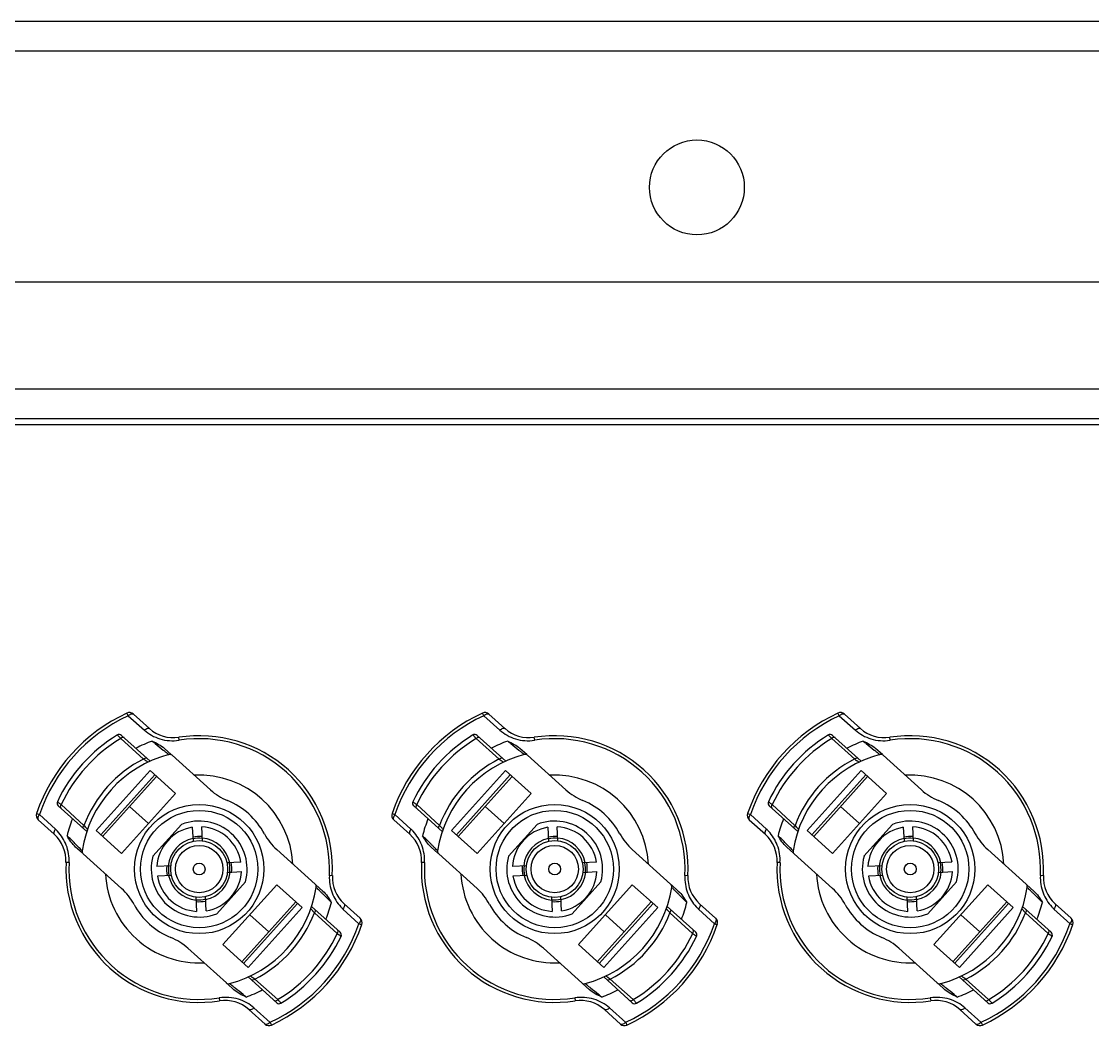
# Model space of a CAD drawing. Header units: millimetres. Extents: x 10297564 to 11610295, y -9287743 to -8409454.
# Drawn here: x 10485332 to 10487145, y -9075294 to -9073594 of the extents above; entities that cross this region are included whole.
import ezdxf

# ---------------------------------------------------------------- set-up
doc = ezdxf.new("R2010")
doc.units = ezdxf.units.MM
doc.header["$LTSCALE"] = 100
doc.layers.add('-0', color=7, linetype='Continuous')

# ---------------------------------------------------------------- blocks, each defined once
blk = doc.blocks.new('인버터 외형도')
at = {"layer": '-0', "linetype": 'Continuous'}
for p, q in [((99257.7, 55947.4), (85171.9, 55947.4)), ((99295.3, 55909.8), (85134.2, 55909.8)), ((99295.3, 55616.3), (85134.2, 55616.3)), ((85292.3, 55480.9), (99137.3, 55480.9)), ((85668.5, 55435.7), (98761.1, 55435.7)), ((86210.2, 55443.3), (98219.3, 55443.3)), ((87278.8, 55066), (87277.3, 55069.4)), ((87278.8, 55066), (87299.5, 55047.7)), ((87305.9, 55049.7), (87285.5, 55068.1)), ((87730.3, 55066), (87728.7, 55069.4)), ((87730.3, 55066), (87750.9, 55047.7)), ((87757.3, 55049.7), (87736.9, 55068.1)), ((88181.8, 55066), (88180.2, 55069.4)), ((88181.8, 55066), (88202.4, 55047.7)), ((88208.8, 55049.7), (88188.4, 55068.1)), ((87306.8, 55008.4), (87270.5, 55041.1)), ((87343.6, 55035), (87343, 55038.7)), ((87758.3, 55008.4), (87722, 55041.1)), ((87795.1, 55035), (87794.5, 55038.7)), ((88209.7, 55008.4), (88173.4, 55041.1)), ((88246.5, 55035), (88246, 55038.7)), ((87269.3, 55037.1), (87298.5, 55011.1)), ((87333.6, 55016.7), (87324.9, 55024.5)), ((87720.8, 55037.1), (87750, 55011.1)), ((87785.1, 55016.7), (87776.4, 55024.5)), ((88172.3, 55037.1), (88201.5, 55011.1)), ((88236.6, 55016.7), (88227.9, 55024.5)), ((87334.6, 55015.8), (87383.3, 54972)), ((87786, 55015.8), (87834.7, 54972)), ((88237.5, 55015.8), (88286.2, 54972)), ((87306.6, 54996.4), (87238.1, 54920.4)), ((87312.6, 54991), (87244.1, 54915)), ((87314.9, 54989), (87246.4, 54912.9)), ((87306.6, 54996.4), (87338.9, 54967.3)), ((87758.1, 54996.4), (87689.6, 54920.4)), ((87764.1, 54991), (87695.6, 54915)), ((87766.4, 54989), (87697.9, 54912.9)), ((87758.1, 54996.4), (87790.4, 54967.3)), ((88209.6, 54996.4), (88141.1, 54920.4)), ((88215.5, 54991), (88147.1, 54915)), ((88217.8, 54989), (88149.4, 54912.9)), ((88209.6, 54996.4), (88241.9, 54967.3)), ((87338.9, 54967.3), (87270.5, 54891.3)), ((87790.4, 54967.3), (87721.9, 54891.3)), ((88241.9, 54967.3), (88173.4, 54891.3)), ((87226.2, 54919), (87189.9, 54951.6)), ((87222.7, 54926.9), (87193.8, 54953.2)), ((87280.7, 54950.9), (87304.7, 54929.3)), ((87677.7, 54919), (87641.4, 54951.6)), ((87674.2, 54926.9), (87645.2, 54953.2)), ((87732.1, 54950.9), (87756.2, 54929.3)), ((88129.2, 54919), (88092.9, 54951.6)), ((88125.6, 54926.9), (88096.7, 54953.2)), ((88183.6, 54950.9), (88207.6, 54929.3)), ((87162.5, 54942), (87166.1, 54940.7)), ((87164.6, 54933.9), (87185, 54915.5)), ((87186.4, 54922.1), (87166.1, 54940.7)), ((87614, 54942), (87617.6, 54940.7)), ((87616.1, 54933.9), (87636.5, 54915.5)), ((87637.9, 54922.1), (87617.6, 54940.7)), ((88065.5, 54942), (88069, 54940.7)), ((88067.6, 54933.9), (88088, 54915.5)), ((88089.4, 54922.1), (88069, 54940.7)), ((87270.5, 54891.3), (87238.1, 54920.4)), ((87310.3, 54887.7), (87346.7, 54928.1)), ((87360.2, 54924.4), (87361.2, 54906.4)), ((87373.2, 54907), (87372.2, 54925)), ((87721.9, 54891.3), (87689.6, 54920.4)), ((87761.8, 54887.7), (87798.1, 54928.1)), ((87811.7, 54924.4), (87812.6, 54906.4)), ((87824.6, 54907), (87823.7, 54925)), ((88173.4, 54891.3), (88141.1, 54920.4)), ((88213.2, 54887.7), (88249.6, 54928.1)), ((88263.1, 54924.4), (88264.1, 54906.4)), ((88276.1, 54907), (88275.2, 54925)), ((87220.8, 54891.5), (87212.1, 54899.2)), ((87221.8, 54890.6), (87270.5, 54846.7)), ((87516.3, 54852.2), (87467.6, 54896.1)), ((87672.2, 54891.5), (87663.6, 54899.2)), ((87673.2, 54890.6), (87721.9, 54846.7)), ((87967.7, 54852.2), (87919, 54896.1)), ((88123.7, 54891.5), (88115.1, 54899.2)), ((88124.7, 54890.6), (88173.4, 54846.7)), ((88419.2, 54852.2), (88370.5, 54896.1)), ((87203.7, 54879.6), (87199.9, 54879.8)), ((87333.4, 54875.6), (87315.4, 54874.6)), ((87422, 54880.2), (87404, 54879.3)), ((87655.1, 54879.6), (87651.4, 54879.8)), ((87784.9, 54875.6), (87766.8, 54874.6)), ((87873.5, 54880.2), (87855.4, 54879.3)), ((88106.6, 54879.6), (88102.9, 54879.8)), ((88236.4, 54875.6), (88218.3, 54874.6)), ((88325, 54880.2), (88306.9, 54879.3)), ((87316, 54862.6), (87334.1, 54863.5)), ((87404.6, 54867.2), (87422.7, 54868.2)), ((87538.1, 54863), (87534.4, 54863.2)), ((87767.5, 54862.6), (87785.5, 54863.5)), ((87856.1, 54867.2), (87874.1, 54868.2)), ((87989.6, 54863), (87985.8, 54863.2)), ((88218.9, 54862.6), (88237, 54863.5)), ((88307.5, 54867.2), (88325.6, 54868.2)), ((88441, 54863), (88437.3, 54863.2)), ((87427.7, 54855.1), (87391.4, 54814.7)), ((87399.1, 54775.5), (87467.6, 54851.5)), ((87467.6, 54851.5), (87499.9, 54822.4)), ((87517.3, 54851.3), (87525.9, 54843.5)), ((87879.2, 54855.1), (87842.8, 54814.7)), ((87850.6, 54775.5), (87919, 54851.5)), ((87919, 54851.5), (87951.4, 54822.4)), ((87968.7, 54851.3), (87977.4, 54843.5)), ((88330.7, 54855.1), (88294.3, 54814.7)), ((88302, 54775.5), (88370.5, 54851.5)), ((88370.5, 54851.5), (88402.8, 54822.4)), ((88420.2, 54851.3), (88428.8, 54843.5)), ((87364.9, 54835.8), (87365.8, 54817.7)), ((87377.8, 54818.4), (87376.9, 54836.4)), ((87816.3, 54835.8), (87817.3, 54817.7)), ((87829.3, 54818.4), (87828.3, 54836.4)), ((88267.8, 54835.8), (88268.7, 54817.7)), ((88280.8, 54818.4), (88279.8, 54836.4)), ((87423.1, 54753.8), (87491.6, 54829.9)), ((87425.4, 54751.7), (87493.9, 54827.8)), ((87499.9, 54822.4), (87431.4, 54746.4)), ((87548.1, 54791.2), (87511.8, 54823.8)), ((87551.6, 54820.6), (87571.9, 54802)), ((87573.4, 54808.9), (87553, 54827.2)), ((87874.6, 54753.8), (87943.1, 54829.9)), ((87876.9, 54751.7), (87945.4, 54827.8)), ((87951.4, 54822.4), (87882.9, 54746.4)), ((87999.6, 54791.2), (87963.3, 54823.8)), ((88003.1, 54820.6), (88023.4, 54802)), ((88024.9, 54808.9), (88004.5, 54827.2)), ((88326.1, 54753.8), (88394.5, 54829.9)), ((88328.4, 54751.7), (88396.8, 54827.8)), ((88402.8, 54822.4), (88334.4, 54746.4)), ((88451, 54791.2), (88414.7, 54823.8)), ((88454.5, 54820.6), (88474.9, 54802)), ((88476.4, 54808.9), (88455.9, 54827.2)), ((87457.4, 54791.8), (87433.3, 54813.5)), ((87515.3, 54815.9), (87544.3, 54789.6)), ((87908.8, 54791.8), (87884.8, 54813.5)), ((87966.8, 54815.9), (87995.7, 54789.6)), ((88360.3, 54791.8), (88336.3, 54813.5)), ((88418.3, 54815.9), (88447.2, 54789.6)), ((87354.8, 54770.8), (87403.5, 54727)), ((87431.4, 54746.4), (87399.1, 54775.5)), ((87806.2, 54770.8), (87855, 54727)), ((87882.9, 54746.4), (87850.6, 54775.5)), ((88257.7, 54770.8), (88306.4, 54727)), ((88334.4, 54746.4), (88302, 54775.5)), ((87404.4, 54726.1), (87413.1, 54718.3)), ((87467.5, 54701.7), (87431.2, 54734.4)), ((87468.7, 54705.7), (87439.5, 54731.7)), ((87855.9, 54726.1), (87864.6, 54718.3)), ((87919, 54701.7), (87882.7, 54734.4)), ((87920.2, 54705.7), (87891, 54731.7)), ((88307.3, 54726.1), (88316.1, 54718.3)), ((88370.5, 54701.7), (88334.2, 54734.4)), ((88371.6, 54705.7), (88342.4, 54731.7)), ((87394.4, 54707.8), (87395, 54704.1)), ((87845.9, 54707.8), (87846.5, 54704.1)), ((88297.4, 54707.8), (88298, 54704.1)), ((87432.2, 54693), (87452.6, 54674.7)), ((87459.2, 54676.8), (87438.6, 54695.1)), ((87883.6, 54693), (87904, 54674.7)), ((87910.7, 54676.8), (87890, 54695.1)), ((88335.1, 54693), (88355.5, 54674.7)), ((88362.1, 54676.8), (88341.5, 54695.1)), ((87459.2, 54676.8), (87460.8, 54673.4)), ((87910.7, 54676.8), (87912.2, 54673.4)), ((88362.1, 54676.8), (88363.7, 54673.4))]:
    blk.add_line(p, q, dxfattribs=at)
for centre, radius in [((88001.1, 55736.7), 60.2), ((87369, 54871.4), 82), ((87369, 54871.4), 74.5), ((87820.5, 54871.4), 82), ((87820.5, 54871.4), 74.5), ((88272, 54871.4), 82), ((88272, 54871.4), 74.5), ((87369, 54871.4), 36.1), ((87820.5, 54871.4), 36.1), ((88272, 54871.4), 36.1), ((87369, 54871.4), 30.1), ((87820.5, 54871.4), 30.1), ((88272, 54871.4), 30.1), ((87369, 54871.4), 7.52), ((87820.5, 54871.4), 7.52), ((88272, 54871.4), 7.52)]:
    blk.add_circle(centre, radius, dxfattribs=at)
for centre, radius, start, end in [((87369, 54871.4), 218.2, 114.8676, 161.1324), ((87369, 54871.4), 214.4, 114.8689, 161.1314), ((87280.4, 55062.5), 7.52, 48, 114.8676), ((87288.8, 55055.1), 14.8, 129.2962, 132.6551), ((87820.5, 54871.4), 218.2, 114.8676, 161.1324), ((87820.5, 54871.4), 214.4, 114.8689, 161.1314), ((87731.9, 55062.5), 7.52, 48, 114.8676), ((87740.3, 55055.1), 14.8, 129.2962, 132.6551), ((88272, 54871.4), 218.2, 114.8676, 161.1324), ((88272, 54871.4), 214.4, 114.8689, 161.1314), ((88183.4, 55062.5), 7.52, 48, 114.8676), ((88191.8, 55055.1), 14.8, 129.2962, 132.6551), ((87369, 54871.4), 199.4, 121.3985, 154.6015), ((87267.5, 55037.7), 4.51, 48, 121.3985), ((87491.7, 55248.8), 307, 223.1811, 223.591), ((87336.1, 55083.3), 45.1, 228, 278.8333), ((87369, 54871.4), 169.3, 357.1667, 98.8333), ((87820.5, 54871.4), 199.4, 121.3985, 154.6015), ((87719, 55037.7), 4.51, 48, 121.3985), ((87943.1, 55248.8), 307, 223.1811, 223.591), ((87787.6, 55083.3), 45.1, 228, 278.8333), ((87820.5, 54871.4), 169.3, 357.1667, 98.8333), ((88272, 54871.4), 199.4, 121.3985, 154.6015), ((88170.4, 55037.7), 4.51, 48, 121.3985), ((88394.6, 55248.8), 307, 223.1811, 223.591), ((88239, 55083.3), 45.1, 228, 278.8333), ((88272, 54871.4), 169.3, 357.1667, 98.8333), ((87369, 54871.4), 193.4, 121.0224, 154.9776), ((87369, 54871.4), 173.1, 110.1614, 117.5973), ((87336.8, 55074.2), 39.9, 279.4384, 279.8667), ((87369, 54871.4), 165.5, 357.1676, 98.833), ((87820.5, 54871.4), 193.4, 121.0224, 154.9776), ((87820.5, 54871.4), 173.1, 110.1614, 117.5973), ((87788.2, 55074.2), 39.9, 279.4384, 279.8667), ((87820.5, 54871.4), 165.5, 357.1676, 98.833), ((88272, 54871.4), 193.4, 121.0224, 154.9776), ((88272, 54871.4), 173.1, 110.1614, 117.5973), ((88239.7, 55074.2), 39.9, 279.4384, 279.8667), ((88272, 54871.4), 165.5, 357.1676, 98.833), ((87369, 54871.4), 150.5, 104.8802, 171.1198), ((87369, 54871.4), 156.5, 116.7696, 159.2301), ((87331.5, 55012.5), 4.51, 48, 104.8802), ((87820.5, 54871.4), 150.5, 104.8802, 171.1198), ((87820.5, 54871.4), 156.5, 116.7696, 159.2301), ((87783, 55012.5), 4.51, 48, 104.8802), ((88272, 54871.4), 150.5, 104.8802, 171.1198), ((88272, 54871.4), 156.5, 116.7696, 159.2301), ((88234.5, 55012.5), 4.51, 48, 104.8802), ((87498.6, 55279.4), 334.6, 233.8075, 233.9317), ((87950, 55279.4), 334.6, 233.8075, 233.9317), ((88401.5, 55279.4), 334.6, 233.8075, 233.9317), ((87369, 54871.4), 119.2, 3, 93), ((87820.5, 54871.4), 119.2, 3, 93), ((88272, 54871.4), 119.2, 3, 93), ((87433.6, 55027.9), 75.2, 228, 247.5718), ((87885.1, 55027.9), 75.2, 228, 247.5718), ((88336.5, 55027.9), 75.2, 228, 247.5718), ((87193, 54955), 4.51, 154.6015, 228), ((87369, 54871.4), 94.1, 28.4282, 67.5718), ((87644.4, 54955), 4.51, 154.6015, 228), ((87820.5, 54871.4), 94.1, 28.4282, 67.5718), ((88095.9, 54955), 4.51, 154.6015, 228), ((88272, 54871.4), 94.1, 28.4282, 67.5718), ((87007.8, 54711.6), 304.9, 52.4084, 52.821), ((87459.2, 54711.6), 304.9, 52.4084, 52.821), ((87910.7, 54711.6), 304.9, 52.4084, 52.821), ((87169.7, 54939.5), 7.52, 161.1324, 228), ((87177.9, 54932), 14.7, 143.3433, 146.7073), ((87369, 54871.4), 173.1, 158.4027, 165.8386), ((87369, 54871.4), 60.9, 344.4836, 111.5164), ((87621.1, 54939.5), 7.52, 161.1324, 228), ((87629.4, 54932), 14.7, 143.3433, 146.7073), ((87820.5, 54871.4), 173.1, 158.4027, 165.8386), ((87820.5, 54871.4), 60.9, 344.4836, 111.5164), ((88072.6, 54939.5), 7.52, 161.1324, 228), ((88080.8, 54932), 14.7, 143.3433, 146.7073), ((88272, 54871.4), 173.1, 158.4027, 165.8386), ((88272, 54871.4), 60.9, 344.4836, 111.5164), ((87154.8, 54882), 45.1, 357.1667, 48), ((87132.4, 54865.9), 78, 43.2552, 46.1552), ((86978.2, 54701.2), 332.7, 42.0688, 42.1936), ((87369, 54871.4), 53.8, 99.4302, 176.5698), ((87369, 54871.4), 53.8, 9.4302, 86.5698), ((87517.9, 54952), 75.2, 208.4282, 228), ((87606.3, 54882), 45.1, 357.1667, 48), ((87583.9, 54865.9), 78, 43.2552, 46.1552), ((87429.7, 54701.2), 332.7, 42.0688, 42.1936), ((87820.5, 54871.4), 53.8, 99.4302, 176.5698), ((87820.5, 54871.4), 53.8, 9.4302, 86.5698), ((87969.4, 54952), 75.2, 208.4282, 228), ((88057.8, 54882), 45.1, 357.1667, 48), ((88035.4, 54865.9), 78, 43.2552, 46.1552), ((87881.2, 54701.2), 332.7, 42.0688, 42.1936), ((88272, 54871.4), 53.8, 99.4302, 176.5698), ((88272, 54871.4), 53.8, 9.4302, 86.5698), ((88420.8, 54952), 75.2, 208.4282, 228), ((87369, 54871.4), 39.6, 101.7342, 174.2658), ((87369, 54871.4), 41.4, 84.6364, 101.3636), ((87369, 54871.4), 39.1, 84.2461, 101.7539), ((87369, 54871.4), 39.6, 11.7342, 84.2658), ((87820.5, 54871.4), 39.6, 101.7342, 174.2658), ((87820.5, 54871.4), 41.4, 84.6364, 101.3636), ((87820.5, 54871.4), 39.1, 84.2461, 101.7539), ((87820.5, 54871.4), 39.6, 11.7342, 84.2658), ((88272, 54871.4), 39.6, 101.7342, 174.2658), ((88272, 54871.4), 41.4, 84.6364, 101.3636), ((88272, 54871.4), 39.1, 84.2461, 101.7539), ((88272, 54871.4), 39.6, 11.7342, 84.2658), ((87224.8, 54893.9), 4.51, 171.1198, 228), ((87676.3, 54893.9), 4.51, 171.1198, 228), ((88127.7, 54893.9), 4.51, 171.1198, 228), ((87369, 54871.4), 169.3, 177.1667, 278.8333), ((87369, 54871.4), 165.5, 177.1676, 278.833), ((87162.3, 54882.3), 41.5, 356.2133, 356.6341), ((87369, 54871.4), 60.9, 164.4836, 291.5164), ((87369, 54871.4), 41.4, 174.6364, 191.3636), ((87369, 54871.4), 39.1, 174.2461, 191.7539), ((87369, 54871.4), 39.1, 354.2461, 11.7539), ((87369, 54871.4), 41.4, 354.6364, 11.3636), ((87820.5, 54871.4), 169.3, 177.1667, 278.8333), ((87820.5, 54871.4), 165.5, 177.1676, 278.833), ((87613.8, 54882.3), 41.5, 356.2133, 356.6341), ((87820.5, 54871.4), 60.9, 164.4836, 291.5164), ((87820.5, 54871.4), 41.4, 174.6364, 191.3636), ((87820.5, 54871.4), 39.1, 174.2461, 191.7539), ((87820.5, 54871.4), 39.1, 354.2461, 11.7539), ((87820.5, 54871.4), 41.4, 354.6364, 11.3636), ((88272, 54871.4), 169.3, 177.1667, 278.8333), ((88272, 54871.4), 165.5, 177.1676, 278.833), ((88065.2, 54882.3), 41.5, 356.2133, 356.6341), ((88272, 54871.4), 60.9, 164.4836, 291.5164), ((88272, 54871.4), 41.4, 174.6364, 191.3636), ((88272, 54871.4), 39.1, 174.2461, 191.7539), ((88272, 54871.4), 39.1, 354.2461, 11.7539), ((88272, 54871.4), 41.4, 354.6364, 11.3636), ((87369, 54871.4), 119.2, 183, 273), ((87369, 54871.4), 53.8, 189.4302, 266.5698), ((87369, 54871.4), 39.6, 191.7342, 264.2658), ((87369, 54871.4), 39.6, 281.7342, 354.2658), ((87369, 54871.4), 53.8, 279.4302, 356.5698), ((87575.8, 54860.5), 41.6, 176.2191, 176.6393), ((87583.2, 54860.8), 45.1, 177.1667, 228), ((87820.5, 54871.4), 119.2, 183, 273), ((87820.5, 54871.4), 53.8, 189.4302, 266.5698), ((87820.5, 54871.4), 39.6, 191.7342, 264.2658), ((87820.5, 54871.4), 39.6, 281.7342, 354.2658), ((87820.5, 54871.4), 53.8, 279.4302, 356.5698), ((88027.3, 54860.5), 41.6, 176.2191, 176.6393), ((88034.7, 54860.8), 45.1, 177.1667, 228), ((88272, 54871.4), 119.2, 183, 273), ((88272, 54871.4), 53.8, 189.4302, 266.5698), ((88272, 54871.4), 39.6, 191.7342, 264.2658), ((88272, 54871.4), 39.6, 281.7342, 354.2658), ((88272, 54871.4), 53.8, 279.4302, 356.5698), ((88478.8, 54860.5), 41.6, 176.2191, 176.6393), ((88486.1, 54860.8), 45.1, 177.1667, 228), ((87369, 54871.4), 150.5, 284.8802, 351.1198), ((87513.2, 54848.9), 4.51, 351.1198, 48), ((87820.5, 54871.4), 150.5, 284.8802, 351.1198), ((87964.7, 54848.9), 4.51, 351.1198, 48), ((88272, 54871.4), 150.5, 284.8802, 351.1198), ((88416.2, 54848.9), 4.51, 351.1198, 48), ((87220.1, 54790.8), 75.2, 28.4282, 48), ((87671.6, 54790.8), 75.2, 28.4282, 48), ((88123.1, 54790.8), 75.2, 28.4282, 48), ((87369, 54871.4), 94.1, 208.4282, 247.5718), ((87369, 54871.4), 39.1, 264.2461, 281.7539), ((87369, 54871.4), 41.4, 264.6364, 281.3636), ((87369, 54871.4), 173.1, 338.4027, 345.8386), ((87605.6, 54876.9), 78, 223.2553, 226.1555), ((87820.5, 54871.4), 94.1, 208.4282, 247.5718), ((87820.5, 54871.4), 39.1, 264.2461, 281.7539), ((87820.5, 54871.4), 41.4, 264.6364, 281.3636), ((87820.5, 54871.4), 173.1, 338.4027, 345.8386), ((88057.1, 54876.9), 78, 223.2553, 226.1555), ((88272, 54871.4), 94.1, 208.4282, 247.5718), ((88272, 54871.4), 39.1, 264.2461, 281.7539), ((88272, 54871.4), 41.4, 264.6364, 281.3636), ((88272, 54871.4), 173.1, 338.4027, 345.8386), ((88508.5, 54876.9), 78, 223.2553, 226.1555), ((87369, 54871.4), 156.5, 296.7696, 339.2301), ((87759.8, 55041.6), 332.7, 222.0688, 222.1936), ((87568.4, 54803.3), 7.52, 341.1324, 48), ((87820.5, 54871.4), 156.5, 296.7696, 339.2301), ((88211.3, 55041.6), 332.7, 222.0688, 222.1936), ((88019.9, 54803.3), 7.52, 341.1324, 48), ((88272, 54871.4), 156.5, 296.7696, 339.2301), ((88662.7, 55041.6), 332.7, 222.0688, 222.1936), ((88471.3, 54803.3), 7.52, 341.1324, 48), ((87369, 54871.4), 214.4, 294.8685, 341.1312), ((87369, 54871.4), 218.2, 294.8676, 341.1324), ((87560.4, 54810.6), 14.4, 323.3235, 326.803), ((87820.5, 54871.4), 214.4, 294.8685, 341.1312), ((87820.5, 54871.4), 218.2, 294.8676, 341.1324), ((88011.9, 54810.6), 14.4, 323.3235, 326.803), ((88272, 54871.4), 214.4, 294.8685, 341.1312), ((88272, 54871.4), 218.2, 294.8676, 341.1324), ((88463.3, 54810.6), 14.4, 323.3235, 326.803), ((87304.4, 54714.9), 75.2, 48, 67.5718), ((87369, 54871.4), 193.4, 301.0224, 334.9776), ((87369, 54871.4), 199.4, 301.3985, 334.6015), ((87730.3, 55031.2), 304.9, 232.4084, 232.821), ((87545.1, 54787.8), 4.51, 334.6015, 48), ((87755.9, 54714.9), 75.2, 48, 67.5718), ((87820.5, 54871.4), 193.4, 301.0224, 334.9776), ((87820.5, 54871.4), 199.4, 301.3985, 334.6015), ((88181.7, 55031.2), 304.9, 232.4084, 232.821), ((87996.5, 54787.8), 4.51, 334.6015, 48), ((88207.4, 54714.9), 75.2, 48, 67.5718), ((88272, 54871.4), 193.4, 301.0224, 334.9776), ((88272, 54871.4), 199.4, 301.3985, 334.6015), ((88633.2, 55031.2), 304.9, 232.4084, 232.821), ((88448, 54787.8), 4.51, 334.6015, 48), ((87406.5, 54730.3), 4.51, 228, 284.8802), ((87239.5, 54463.4), 334.6, 53.8075, 53.9317), ((87858, 54730.3), 4.51, 228, 284.8802), ((87690.9, 54463.4), 334.6, 53.8075, 53.9317), ((88309.4, 54730.3), 4.51, 228, 284.8802), ((88142.4, 54463.4), 334.6, 53.8075, 53.9317), ((87369, 54871.4), 173.1, 290.1614, 297.5973), ((87820.5, 54871.4), 173.1, 290.1614, 297.5973), ((88272, 54871.4), 173.1, 290.1614, 297.5973), ((87401.3, 54668.5), 39.9, 99.4331, 99.8608), ((87401.9, 54659.5), 45.1, 48, 98.8333), ((87470.5, 54705), 4.51, 228, 301.3985), ((87246.4, 54494), 307, 43.1811, 43.591), ((87852.7, 54668.5), 39.9, 99.4331, 99.8608), ((87853.4, 54659.5), 45.1, 48, 98.8333), ((87922, 54705), 4.51, 228, 301.3985), ((87697.8, 54494), 307, 43.1811, 43.591), ((88304.2, 54668.5), 39.9, 99.4331, 99.8608), ((88304.9, 54659.5), 45.1, 48, 98.8333), ((88373.5, 54705), 4.51, 228, 301.3985), ((88149.3, 54494), 307, 43.1811, 43.591), ((87457.6, 54680.2), 7.52, 228, 294.8676), ((87449.2, 54687.7), 14.8, 309.2931, 312.647), ((87909.1, 54680.2), 7.52, 228, 294.8676), ((87900.7, 54687.7), 14.8, 309.2931, 312.647), ((88360.6, 54680.2), 7.52, 228, 294.8676), ((88352.1, 54687.7), 14.8, 309.2931, 312.647)]:
    blk.add_arc(centre, radius, start, end, dxfattribs=at)
for points, knots in [([(87279.5, 55066.5), (87280, 55067), (87281.6, 55068.2), (87284.4, 55069.1), (87285.5, 55068.1)], [0, 0, 0, 0, 0.338702, 1, 1, 1, 1]), ([(87731, 55066.5), (87731.5, 55067), (87733.1, 55068.2), (87735.9, 55069.1), (87736.9, 55068.1)], [0, 0, 0, 0, 0.338702, 1, 1, 1, 1]), ([(88182.4, 55066.5), (88183, 55067), (88184.6, 55068.2), (88187.3, 55069.1), (88188.4, 55068.1)], [0, 0, 0, 0, 0.338702, 1, 1, 1, 1]), ([(87267.8, 55038.7), (87267.4, 55039.1), (87266.8, 55039.8), (87266, 55040.8), (87265.4, 55041.1), (87265.2, 55041.6), (87265.1, 55041.6)], [0, 0, 0, 0, 0.424919, 0.740108, 0.93407, 1, 1, 1, 1]), ([(87273.8, 55038.2), (87273.5, 55038.4), (87272, 55039), (87270.3, 55038), (87269.3, 55037.1)], [0, 0, 0, 0, 0.196664, 1, 1, 1, 1]), ([(87299.5, 55047.7), (87300, 55048.2), (87301.7, 55049.5), (87304.7, 55050.8), (87305.9, 55049.7)], [0, 0, 0, 0, 0.332084, 1, 1, 1, 1]), ([(87299.5, 55047.7), (87302.3, 55045.3), (87308.5, 55040.7), (87323, 55034.7), (87335.4, 55033.6), (87343.3, 55034.9)], [0, 0, 0, 0, 0.238069, 0.484653, 1, 1, 1, 1]), ([(87719.3, 55038.7), (87718.9, 55039.1), (87718.3, 55039.8), (87717.4, 55040.8), (87716.9, 55041.1), (87716.7, 55041.6), (87716.6, 55041.6)], [0, 0, 0, 0, 0.424919, 0.740108, 0.93407, 1, 1, 1, 1]), ([(87725.2, 55038.2), (87725, 55038.4), (87723.4, 55039), (87721.8, 55038), (87720.8, 55037.1)], [0, 0, 0, 0, 0.196664, 1, 1, 1, 1]), ([(87750.9, 55047.7), (87751.5, 55048.2), (87753.2, 55049.5), (87756.2, 55050.8), (87757.3, 55049.7)], [0, 0, 0, 0, 0.332084, 1, 1, 1, 1]), ([(87750.9, 55047.7), (87753.8, 55045.3), (87759.9, 55040.7), (87774.4, 55034.7), (87786.8, 55033.6), (87794.8, 55034.9)], [0, 0, 0, 0, 0.238069, 0.484653, 1, 1, 1, 1]), ([(88170.8, 55038.7), (88170.4, 55039.1), (88169.7, 55039.8), (88168.9, 55040.8), (88168.3, 55041.1), (88168.1, 55041.6), (88168.1, 55041.6)], [0, 0, 0, 0, 0.424919, 0.740108, 0.93407, 1, 1, 1, 1]), ([(88176.7, 55038.2), (88176.5, 55038.4), (88174.9, 55039), (88173.2, 55038), (88172.3, 55037.1)], [0, 0, 0, 0, 0.196664, 1, 1, 1, 1]), ([(88202.4, 55047.7), (88203, 55048.2), (88204.6, 55049.5), (88207.7, 55050.8), (88208.8, 55049.7)], [0, 0, 0, 0, 0.332084, 1, 1, 1, 1]), ([(88202.4, 55047.7), (88205.2, 55045.3), (88211.4, 55040.7), (88225.9, 55034.7), (88238.3, 55033.6), (88246.2, 55034.9)], [0, 0, 0, 0, 0.238069, 0.484653, 1, 1, 1, 1]), ([(87309.4, 55033.9), (87310.7, 55032.8), (87315.3, 55029), (87320, 55025.2), (87323.4, 55022.5)], [0, 0, 0, 0, 0.281113, 1, 1, 1, 1]), ([(87760.8, 55033.9), (87762.2, 55032.8), (87766.8, 55029), (87771.5, 55025.2), (87774.8, 55022.5)], [0, 0, 0, 0, 0.281113, 1, 1, 1, 1]), ([(88212.3, 55033.9), (88213.6, 55032.8), (88218.3, 55029), (88222.9, 55025.2), (88226.3, 55022.5)], [0, 0, 0, 0, 0.281113, 1, 1, 1, 1]), ([(87298.5, 55011.1), (87298.9, 55011.4), (87300, 55012.3), (87302, 55012.7), (87302.8, 55012)], [0, 0, 0, 0, 0.312788, 1, 1, 1, 1]), ([(87323.4, 55022.5), (87324.3, 55021.7), (87326.1, 55020.4), (87328.2, 55018.4), (87329.6, 55017.7), (87330.2, 55016.8), (87330.4, 55016.8)], [0, 0, 0, 0, 0.416449, 0.733013, 0.931329, 1, 1, 1, 1]), ([(87750, 55011.1), (87750.4, 55011.4), (87751.5, 55012.3), (87753.5, 55012.7), (87754.2, 55012)], [0, 0, 0, 0, 0.312788, 1, 1, 1, 1]), ([(87774.8, 55022.5), (87775.8, 55021.7), (87777.5, 55020.4), (87779.7, 55018.4), (87781.1, 55017.7), (87781.6, 55016.8), (87781.8, 55016.8)], [0, 0, 0, 0, 0.416449, 0.733013, 0.931329, 1, 1, 1, 1]), ([(88201.5, 55011.1), (88201.8, 55011.4), (88203, 55012.3), (88205, 55012.7), (88205.7, 55012)], [0, 0, 0, 0, 0.312788, 1, 1, 1, 1]), ([(88226.3, 55022.5), (88227.3, 55021.7), (88229, 55020.4), (88231.1, 55018.4), (88232.6, 55017.7), (88233.1, 55016.8), (88233.3, 55016.8)], [0, 0, 0, 0, 0.416449, 0.733013, 0.931329, 1, 1, 1, 1]), ([(87301.6, 55008.9), (87302.2, 55008.5), (87302.9, 55007.8), (87303.8, 55007.4), (87304, 55007.1), (87304, 55007.1)], [0, 0, 0, 0, 0.736988, 0.932727, 1, 1, 1, 1]), ([(87753, 55008.9), (87753.6, 55008.5), (87754.4, 55007.8), (87755.2, 55007.4), (87755.5, 55007.1), (87755.5, 55007.1)], [0, 0, 0, 0, 0.736988, 0.932727, 1, 1, 1, 1]), ([(88204.5, 55008.9), (88205.1, 55008.5), (88205.9, 55007.8), (88206.7, 55007.4), (88206.9, 55007.1), (88207, 55007.1)], [0, 0, 0, 0, 0.736988, 0.932727, 1, 1, 1, 1]), ([(87188.9, 54956.9), (87188.9, 54956.8), (87189.4, 54956.7), (87189.7, 54956.2), (87190.8, 54955.5), (87191.6, 54954.9), (87192, 54954.5)], [0, 0, 0, 0, 0.065935, 0.259896, 0.575085, 1, 1, 1, 1]), ([(87640.4, 54956.9), (87640.3, 54956.8), (87640.8, 54956.7), (87641.2, 54956.2), (87642.3, 54955.5), (87643, 54954.9), (87643.5, 54954.5)], [0, 0, 0, 0, 0.065935, 0.259896, 0.575085, 1, 1, 1, 1]), ([(88091.8, 54956.9), (88091.8, 54956.8), (88092.3, 54956.7), (88092.7, 54956.2), (88093.8, 54955.5), (88094.5, 54954.9), (88095, 54954.5)], [0, 0, 0, 0, 0.065935, 0.259896, 0.575085, 1, 1, 1, 1]), ([(87193.8, 54953.2), (87193.5, 54952.8), (87192.7, 54951.5), (87192.4, 54949.4), (87193.2, 54948.7)], [0, 0, 0, 0, 0.318855, 1, 1, 1, 1]), ([(87645.2, 54953.2), (87644.9, 54952.8), (87644.1, 54951.5), (87643.9, 54949.4), (87644.7, 54948.7)], [0, 0, 0, 0, 0.318855, 1, 1, 1, 1]), ([(88096.7, 54953.2), (88096.4, 54952.8), (88095.6, 54951.5), (88095.3, 54949.4), (88096.1, 54948.7)], [0, 0, 0, 0, 0.318855, 1, 1, 1, 1]), ([(87165.6, 54940), (87165.2, 54939.4), (87164.2, 54937.7), (87163.6, 54934.9), (87164.6, 54933.9)], [0, 0, 0, 0, 0.338669, 1, 1, 1, 1]), ([(87617.1, 54940), (87616.7, 54939.4), (87615.7, 54937.7), (87615, 54934.9), (87616.1, 54933.9)], [0, 0, 0, 0, 0.338669, 1, 1, 1, 1]), ([(88068.5, 54940), (88068.1, 54939.4), (88067.1, 54937.7), (88066.5, 54934.9), (88067.6, 54933.9)], [0, 0, 0, 0, 0.338669, 1, 1, 1, 1]), ([(87186.4, 54922.1), (87186, 54921.5), (87184.8, 54919.7), (87183.9, 54916.6), (87185, 54915.5)], [0, 0, 0, 0, 0.332083, 1, 1, 1, 1]), ([(87203.7, 54879.9), (87204.1, 54887.2), (87201.7, 54901.8), (87194, 54914.3), (87189.2, 54919.3)], [0, 0, 0, 0, 0.515411, 1, 1, 1, 1]), ([(87222.2, 54922.6), (87222, 54922.8), (87221.2, 54924.2), (87222, 54925.9), (87222.7, 54926.9)], [0, 0, 0, 0, 0.191653, 1, 1, 1, 1]), ([(87227.2, 54921.8), (87227.2, 54921.9), (87226.9, 54922.1), (87226.5, 54922.9), (87225.7, 54923.6), (87225.2, 54924.1)], [0, 0, 0, 0, 0.067289, 0.263023, 1, 1, 1, 1]), ([(87637.9, 54922.1), (87637.5, 54921.5), (87636.3, 54919.7), (87635.4, 54916.6), (87636.5, 54915.5)], [0, 0, 0, 0, 0.332083, 1, 1, 1, 1]), ([(87655.2, 54879.9), (87655.6, 54887.2), (87653.2, 54901.8), (87645.4, 54914.3), (87640.7, 54919.3)], [0, 0, 0, 0, 0.515411, 1, 1, 1, 1]), ([(87673.7, 54922.6), (87673.5, 54922.8), (87672.7, 54924.2), (87673.5, 54925.9), (87674.2, 54926.9)], [0, 0, 0, 0, 0.191653, 1, 1, 1, 1]), ([(87678.7, 54921.8), (87678.7, 54921.9), (87678.4, 54922.1), (87677.9, 54922.9), (87677.2, 54923.6), (87676.7, 54924.1)], [0, 0, 0, 0, 0.067289, 0.263023, 1, 1, 1, 1]), ([(88089.4, 54922.1), (88088.9, 54921.5), (88087.8, 54919.7), (88086.8, 54916.6), (88088, 54915.5)], [0, 0, 0, 0, 0.332083, 1, 1, 1, 1]), ([(88106.6, 54879.9), (88107.1, 54887.2), (88104.7, 54901.8), (88096.9, 54914.3), (88092.2, 54919.3)], [0, 0, 0, 0, 0.515411, 1, 1, 1, 1]), ([(88125.2, 54922.6), (88124.9, 54922.8), (88124.2, 54924.2), (88124.9, 54925.9), (88125.6, 54926.9)], [0, 0, 0, 0, 0.191653, 1, 1, 1, 1]), ([(88130.2, 54921.8), (88130.2, 54921.9), (88129.8, 54922.1), (88129.4, 54922.9), (88128.6, 54923.6), (88128.1, 54924.1)], [0, 0, 0, 0, 0.067289, 0.263023, 1, 1, 1, 1]), ([(87214, 54901), (87213.1, 54901.9), (87208.9, 54906.2), (87204.5, 54910.4), (87201.2, 54913.7)], [0, 0, 0, 0, 0.214659, 1, 1, 1, 1]), ([(87665.5, 54901), (87664.6, 54901.9), (87660.3, 54906.2), (87656, 54910.4), (87652.7, 54913.7)], [0, 0, 0, 0, 0.214659, 1, 1, 1, 1]), ([(88117, 54901), (88116, 54901.9), (88111.8, 54906.2), (88107.5, 54910.4), (88104.2, 54913.7)], [0, 0, 0, 0, 0.214659, 1, 1, 1, 1]), ([(87220.3, 54894.6), (87220.4, 54894.8), (87219.4, 54895.3), (87218.5, 54896.6), (87216.4, 54898.5), (87214.9, 54900.1), (87214, 54901)], [0, 0, 0, 0, 0.068681, 0.266975, 0.583551, 1, 1, 1, 1]), ([(87671.8, 54894.6), (87671.8, 54894.8), (87670.9, 54895.3), (87670, 54896.6), (87667.8, 54898.5), (87666.4, 54900.1), (87665.5, 54901)], [0, 0, 0, 0, 0.068681, 0.266975, 0.583551, 1, 1, 1, 1]), ([(88123.3, 54894.6), (88123.3, 54894.8), (88122.3, 54895.3), (88121.5, 54896.6), (88119.3, 54898.5), (88117.8, 54900.1), (88117, 54901)], [0, 0, 0, 0, 0.068681, 0.266975, 0.583551, 1, 1, 1, 1]), ([(87534.3, 54862.9), (87533.9, 54855.6), (87536.3, 54841), (87544.1, 54828.5), (87548.8, 54823.5)], [0, 0, 0, 0, 0.515411, 1, 1, 1, 1]), ([(87985.8, 54862.9), (87985.4, 54855.6), (87987.8, 54841), (87995.5, 54828.5), (88000.3, 54823.5)], [0, 0, 0, 0, 0.515411, 1, 1, 1, 1]), ([(88437.3, 54862.9), (88436.8, 54855.6), (88439.2, 54841), (88447, 54828.5), (88451.7, 54823.5)], [0, 0, 0, 0, 0.515411, 1, 1, 1, 1]), ([(87517.7, 54848.2), (87517.7, 54848), (87518.6, 54847.5), (87519.5, 54846.2), (87521.7, 54844.2), (87523.1, 54842.7), (87524, 54841.8)], [0, 0, 0, 0, 0.068681, 0.266975, 0.583551, 1, 1, 1, 1]), ([(87969.2, 54848.2), (87969.1, 54848), (87970.1, 54847.5), (87971, 54846.2), (87973.1, 54844.2), (87974.6, 54842.7), (87975.5, 54841.8)], [0, 0, 0, 0, 0.068681, 0.266975, 0.583551, 1, 1, 1, 1]), ([(88420.6, 54848.2), (88420.6, 54848), (88421.6, 54847.5), (88422.4, 54846.2), (88424.6, 54844.2), (88426.1, 54842.7), (88427, 54841.8)], [0, 0, 0, 0, 0.068681, 0.266975, 0.583551, 1, 1, 1, 1]), ([(87524, 54841.8), (87524.9, 54840.9), (87529.2, 54836.6), (87533.5, 54832.4), (87536.8, 54829.1)], [0, 0, 0, 0, 0.214659, 1, 1, 1, 1]), ([(87975.5, 54841.8), (87976.4, 54840.9), (87980.6, 54836.6), (87985, 54832.4), (87988.3, 54829.1)], [0, 0, 0, 0, 0.214659, 1, 1, 1, 1]), ([(88427, 54841.8), (88427.9, 54840.9), (88432.1, 54836.6), (88436.4, 54832.4), (88439.8, 54829.1)], [0, 0, 0, 0, 0.214659, 1, 1, 1, 1]), ([(87510.8, 54821), (87510.8, 54820.9), (87511.1, 54820.7), (87511.6, 54819.9), (87512.3, 54819.2), (87512.8, 54818.7)], [0, 0, 0, 0, 0.067289, 0.263023, 1, 1, 1, 1]), ([(87553, 54827.2), (87553.3, 54827), (87554.3, 54824.7), (87552.7, 54822.2), (87551.6, 54820.6)], [0, 0, 0, 0, 0.166451, 1, 1, 1, 1]), ([(87962.3, 54821), (87962.3, 54820.9), (87962.6, 54820.7), (87963, 54819.9), (87963.8, 54819.2), (87964.3, 54818.7)], [0, 0, 0, 0, 0.067289, 0.263023, 1, 1, 1, 1]), ([(88004.5, 54827.2), (88004.8, 54827), (88005.8, 54824.7), (88004.2, 54822.2), (88003.1, 54820.6)], [0, 0, 0, 0, 0.166451, 1, 1, 1, 1]), ([(88413.7, 54821), (88413.7, 54820.9), (88414.1, 54820.7), (88414.5, 54819.9), (88415.3, 54819.2), (88415.8, 54818.7)], [0, 0, 0, 0, 0.067289, 0.263023, 1, 1, 1, 1]), ([(88455.9, 54827.2), (88456.2, 54827), (88457.2, 54824.7), (88455.7, 54822.2), (88454.5, 54820.6)], [0, 0, 0, 0, 0.166451, 1, 1, 1, 1]), ([(87515.8, 54820.2), (87516, 54820), (87516.8, 54818.6), (87516, 54816.9), (87515.3, 54815.9)], [0, 0, 0, 0, 0.191653, 1, 1, 1, 1]), ([(87573.4, 54808.9), (87573.7, 54808.6), (87574.7, 54806.5), (87573.4, 54804.2), (87572.4, 54802.7)], [0, 0, 0, 0, 0.177307, 1, 1, 1, 1]), ([(87967.3, 54820.2), (87967.5, 54820), (87968.3, 54818.6), (87967.5, 54816.9), (87966.8, 54815.9)], [0, 0, 0, 0, 0.191653, 1, 1, 1, 1]), ([(88024.9, 54808.9), (88025.2, 54808.6), (88026.2, 54806.5), (88024.9, 54804.2), (88023.9, 54802.7)], [0, 0, 0, 0, 0.177307, 1, 1, 1, 1]), ([(88418.7, 54820.2), (88419, 54820), (88419.7, 54818.6), (88419, 54816.9), (88418.3, 54815.9)], [0, 0, 0, 0, 0.191653, 1, 1, 1, 1]), ([(88476.4, 54808.9), (88476.6, 54808.6), (88477.6, 54806.5), (88476.3, 54804.2), (88475.4, 54802.7)], [0, 0, 0, 0, 0.177307, 1, 1, 1, 1]), ([(87544.3, 54789.6), (87544.6, 54790), (87545.4, 54791.3), (87545.6, 54793.4), (87544.8, 54794.1)], [0, 0, 0, 0, 0.318855, 1, 1, 1, 1]), ([(87571.9, 54802), (87572.5, 54802), (87573.3, 54801.6), (87574.5, 54801.1), (87575, 54801.1), (87575.5, 54800.7), (87575.5, 54800.8)], [0, 0, 0, 0, 0.41407, 0.731866, 0.931777, 1, 1, 1, 1]), ([(87995.7, 54789.6), (87996, 54790), (87996.8, 54791.3), (87997.1, 54793.4), (87996.3, 54794.1)], [0, 0, 0, 0, 0.318855, 1, 1, 1, 1]), ([(88023.4, 54802), (88023.9, 54802), (88024.7, 54801.6), (88025.9, 54801.1), (88026.5, 54801.1), (88026.9, 54800.7), (88027, 54800.8)], [0, 0, 0, 0, 0.41407, 0.731866, 0.931777, 1, 1, 1, 1]), ([(88447.2, 54789.6), (88447.5, 54790), (88448.3, 54791.3), (88448.6, 54793.4), (88447.8, 54794.1)], [0, 0, 0, 0, 0.318855, 1, 1, 1, 1]), ([(88474.9, 54802), (88475.4, 54802), (88476.2, 54801.6), (88477.4, 54801.1), (88478, 54801.1), (88478.4, 54800.7), (88478.4, 54800.8)], [0, 0, 0, 0, 0.41407, 0.731866, 0.931777, 1, 1, 1, 1]), ([(87549.1, 54785.9), (87549.2, 54785.9), (87548.7, 54786.1), (87548.3, 54786.6), (87547.2, 54787.3), (87546.5, 54787.9), (87546, 54788.3)], [0, 0, 0, 0, 0.065935, 0.259896, 0.575085, 1, 1, 1, 1]), ([(88000.6, 54785.9), (88000.6, 54785.9), (88000.1, 54786.1), (87999.8, 54786.6), (87998.7, 54787.3), (87997.9, 54787.9), (87997.5, 54788.3)], [0, 0, 0, 0, 0.065935, 0.259896, 0.575085, 1, 1, 1, 1]), ([(88452.1, 54785.9), (88452.1, 54785.9), (88451.6, 54786.1), (88451.2, 54786.6), (88450.1, 54787.3), (88449.4, 54787.9), (88449, 54788.3)], [0, 0, 0, 0, 0.065935, 0.259896, 0.575085, 1, 1, 1, 1]), ([(87414.7, 54720.3), (87413.7, 54721.1), (87412, 54722.4), (87409.8, 54724.4), (87408.4, 54725.1), (87407.9, 54726), (87407.7, 54726)], [0, 0, 0, 0, 0.416449, 0.733013, 0.931329, 1, 1, 1, 1]), ([(87436.5, 54733.9), (87435.9, 54734.3), (87435.1, 54735), (87434.3, 54735.4), (87434, 54735.7), (87434, 54735.7)], [0, 0, 0, 0, 0.736988, 0.932727, 1, 1, 1, 1]), ([(87439.5, 54731.7), (87439.1, 54731.4), (87438, 54730.5), (87436, 54730.1), (87435.3, 54730.8)], [0, 0, 0, 0, 0.312788, 1, 1, 1, 1]), ([(87866.1, 54720.3), (87865.2, 54721.1), (87863.4, 54722.4), (87861.3, 54724.4), (87859.9, 54725.1), (87859.3, 54726), (87859.1, 54726)], [0, 0, 0, 0, 0.416449, 0.733013, 0.931329, 1, 1, 1, 1]), ([(87887.9, 54733.9), (87887.3, 54734.3), (87886.6, 54735), (87885.7, 54735.4), (87885.5, 54735.7), (87885.5, 54735.7)], [0, 0, 0, 0, 0.736988, 0.932727, 1, 1, 1, 1]), ([(87891, 54731.7), (87890.6, 54731.4), (87889.5, 54730.5), (87887.5, 54730.1), (87886.7, 54730.8)], [0, 0, 0, 0, 0.312788, 1, 1, 1, 1]), ([(88317.6, 54720.3), (88316.6, 54721.1), (88314.9, 54722.4), (88312.8, 54724.4), (88311.3, 54725.1), (88310.8, 54726), (88310.6, 54726)], [0, 0, 0, 0, 0.416449, 0.733013, 0.931329, 1, 1, 1, 1]), ([(88339.4, 54733.9), (88338.8, 54734.3), (88338, 54735), (88337.2, 54735.4), (88337, 54735.7), (88336.9, 54735.7)], [0, 0, 0, 0, 0.736988, 0.932727, 1, 1, 1, 1]), ([(88342.4, 54731.7), (88342.1, 54731.4), (88340.9, 54730.5), (88339, 54730.1), (88338.2, 54730.8)], [0, 0, 0, 0, 0.312788, 1, 1, 1, 1]), ([(87428.7, 54708.9), (87427.3, 54710), (87422.7, 54713.8), (87418, 54717.6), (87414.7, 54720.3)], [0, 0, 0, 0, 0.281113, 1, 1, 1, 1]), ([(87880.1, 54708.9), (87878.8, 54710), (87874.2, 54713.8), (87869.5, 54717.6), (87866.1, 54720.3)], [0, 0, 0, 0, 0.281113, 1, 1, 1, 1]), ([(88331.6, 54708.9), (88330.3, 54710), (88325.6, 54713.8), (88321, 54717.6), (88317.6, 54720.3)], [0, 0, 0, 0, 0.281113, 1, 1, 1, 1]), ([(87438.6, 54695.1), (87435.7, 54697.5), (87429.6, 54702.1), (87415.1, 54708.1), (87402.7, 54709.2), (87394.7, 54707.9)], [0, 0, 0, 0, 0.238069, 0.484653, 1, 1, 1, 1]), ([(87464.3, 54704.6), (87464.5, 54704.4), (87466.1, 54703.8), (87467.7, 54704.8), (87468.7, 54705.7)], [0, 0, 0, 0, 0.196664, 1, 1, 1, 1]), ([(87470.2, 54704.1), (87470.6, 54703.7), (87471.3, 54703), (87472.1, 54702), (87472.6, 54701.7), (87472.8, 54701.2), (87472.9, 54701.2)], [0, 0, 0, 0, 0.424919, 0.740108, 0.93407, 1, 1, 1, 1]), ([(87890, 54695.1), (87887.2, 54697.5), (87881.1, 54702.1), (87866.5, 54708.1), (87854.1, 54709.2), (87846.2, 54707.9)], [0, 0, 0, 0, 0.238069, 0.484653, 1, 1, 1, 1]), ([(87915.7, 54704.6), (87916, 54704.4), (87917.5, 54703.8), (87919.2, 54704.8), (87920.2, 54705.7)], [0, 0, 0, 0, 0.196664, 1, 1, 1, 1]), ([(87921.7, 54704.1), (87922.1, 54703.7), (87922.7, 54703), (87923.5, 54702), (87924.1, 54701.7), (87924.3, 54701.2), (87924.4, 54701.2)], [0, 0, 0, 0, 0.424919, 0.740108, 0.93407, 1, 1, 1, 1]), ([(88341.5, 54695.1), (88338.7, 54697.5), (88332.5, 54702.1), (88318, 54708.1), (88305.6, 54709.2), (88297.7, 54707.9)], [0, 0, 0, 0, 0.238069, 0.484653, 1, 1, 1, 1]), ([(88367.2, 54704.6), (88367.4, 54704.4), (88369, 54703.8), (88370.7, 54704.8), (88371.6, 54705.7)], [0, 0, 0, 0, 0.196664, 1, 1, 1, 1]), ([(88373.1, 54704.1), (88373.5, 54703.7), (88374.2, 54703), (88375, 54702), (88375.6, 54701.7), (88375.8, 54701.2), (88375.8, 54701.2)], [0, 0, 0, 0, 0.424919, 0.740108, 0.93407, 1, 1, 1, 1]), ([(87438.6, 54695.1), (87438, 54694.6), (87436.3, 54693.3), (87433.3, 54692), (87432.2, 54693)], [0, 0, 0, 0, 0.332084, 1, 1, 1, 1]), ([(87890, 54695.1), (87889.5, 54694.6), (87887.8, 54693.3), (87884.8, 54692), (87883.6, 54693)], [0, 0, 0, 0, 0.332084, 1, 1, 1, 1]), ([(88341.5, 54695.1), (88340.9, 54694.6), (88339.3, 54693.3), (88336.2, 54692), (88335.1, 54693)], [0, 0, 0, 0, 0.332084, 1, 1, 1, 1]), ([(87458.5, 54676.3), (87458, 54675.8), (87456.4, 54674.6), (87453.6, 54673.7), (87452.6, 54674.7)], [0, 0, 0, 0, 0.338712, 1, 1, 1, 1]), ([(87910, 54676.3), (87909.5, 54675.8), (87907.9, 54674.6), (87905.1, 54673.7), (87904, 54674.7)], [0, 0, 0, 0, 0.338712, 1, 1, 1, 1]), ([(88361.5, 54676.3), (88360.9, 54675.8), (88359.3, 54674.6), (88356.6, 54673.7), (88355.5, 54674.7)], [0, 0, 0, 0, 0.338712, 1, 1, 1, 1])]:
    blk.add_open_spline(points, degree=3, knots=knots, dxfattribs=at)
for points in [[(87309.4, 55033.9), (87314.9, 55031.3), (87320.4, 55028.5), (87324.9, 55024.5)], [(87760.8, 55033.9), (87766.3, 55031.3), (87771.9, 55028.5), (87776.4, 55024.5)], [(88212.3, 55033.9), (88217.8, 55031.3), (88223.4, 55028.5), (88227.9, 55024.5)], [(87298.5, 55011.1), (87299.4, 55010.5), (87300.2, 55009.9), (87301, 55009.4)], [(87750, 55011.1), (87750.8, 55010.5), (87751.6, 55009.9), (87752.4, 55009.4)], [(88201.5, 55011.1), (88202.3, 55010.5), (88203.1, 55009.9), (88203.9, 55009.4)], [(87224.7, 54924.7), (87224, 54925.4), (87223.4, 54926.1), (87222.7, 54926.9)], [(87676.2, 54924.7), (87675.5, 54925.4), (87674.8, 54926.1), (87674.2, 54926.9)], [(88127.6, 54924.7), (88127, 54925.4), (88126.3, 54926.1), (88125.6, 54926.9)], [(87212.1, 54899.2), (87207.6, 54903.3), (87204.3, 54908.5), (87201.2, 54913.7)], [(87663.6, 54899.2), (87659.1, 54903.3), (87655.8, 54908.5), (87652.7, 54913.7)], [(88115.1, 54899.2), (88110.6, 54903.3), (88107.3, 54908.5), (88104.2, 54913.7)], [(87525.9, 54843.5), (87530.4, 54839.5), (87533.7, 54834.2), (87536.8, 54829.1)], [(87977.4, 54843.5), (87981.9, 54839.5), (87985.2, 54834.2), (87988.3, 54829.1)], [(88428.8, 54843.5), (88433.3, 54839.5), (88436.6, 54834.2), (88439.8, 54829.1)], [(87513.3, 54818.1), (87514, 54817.4), (87514.7, 54816.7), (87515.3, 54815.9)], [(87964.8, 54818.1), (87965.5, 54817.4), (87966.1, 54816.7), (87966.8, 54815.9)], [(88416.3, 54818.1), (88416.9, 54817.4), (88417.6, 54816.7), (88418.3, 54815.9)], [(87439.5, 54731.7), (87438.7, 54732.3), (87437.9, 54732.8), (87437.1, 54733.4)], [(87891, 54731.7), (87890.1, 54732.3), (87889.3, 54732.8), (87888.5, 54733.4)], [(88342.4, 54731.7), (88341.6, 54732.3), (88340.8, 54732.8), (88340, 54733.4)], [(87428.7, 54708.9), (87423.2, 54711.5), (87417.6, 54714.2), (87413.1, 54718.3)], [(87880.1, 54708.9), (87874.6, 54711.5), (87869.1, 54714.2), (87864.6, 54718.3)], [(88331.6, 54708.9), (88326.1, 54711.5), (88320.6, 54714.2), (88316.1, 54718.3)]]:
    blk.add_open_spline(points, degree=3, dxfattribs=at)

msp = doc.modelspace()

# ---------------------------------------------------------------- block references
at = {"xscale": 1.333333333333333, "yscale": 1.333333333333333, "zscale": 1.333333333333333}
msp.add_blockref('인버터 외형도', (10369140.6, -9148191), dxfattribs=at)

doc.saveas('drawing.dxf')
